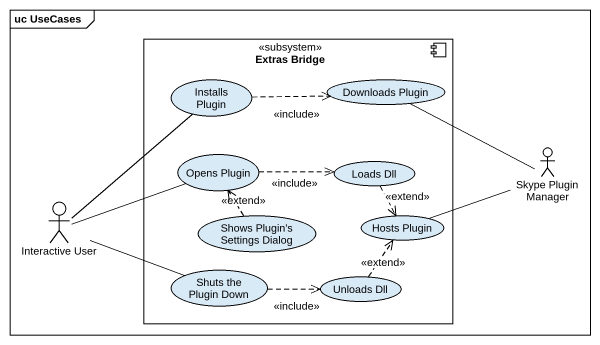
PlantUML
@startuml
mainframe uc UseCases
component "Extras Bridge" as Extras_Bridge <<subsystem>> {
  usecase "Installs Plugin" as Installs_Plugin
  usecase "Downloads Plugin" as Downloads_Plugin
  usecase "Opens Plugin" as Opens_Plugin
  usecase "Loads Dll" as Loads_Dll
  usecase "Shows Plugin's Settings Dialog" as Shows_Plugin_s_Settings
  usecase "Hosts Plugin" as Hosts_Plugin
  usecase "Shuts the Plugin Down" as Shuts_the_Plugin_Down
  usecase "Unloads Dll" as Unloads_Dll
}
actor "Skype Plugin Manager" as Skype_Plugin_Manager
actor "Interactive User" as Interactive_User
Installs_Plugin .right.> Downloads_Plugin : <<include>>
Opens_Plugin .right.> Loads_Dll : <<include>>
Loads_Dll ..> Hosts_Plugin : <<extend>>
Skype_Plugin_Manager -left- Downloads_Plugin
Skype_Plugin_Manager -left- Hosts_Plugin
Interactive_User -up- Installs_Plugin
Interactive_User -right- Opens_Plugin
Interactive_User -right- Shuts_the_Plugin_Down
Shows_Plugin_s_Settings .up.> Opens_Plugin : <<extend>>
Shuts_the_Plugin_Down .right.> Unloads_Dll : <<include>>
Unloads_Dll .up.> Hosts_Plugin : <<extend>>
@enduml
